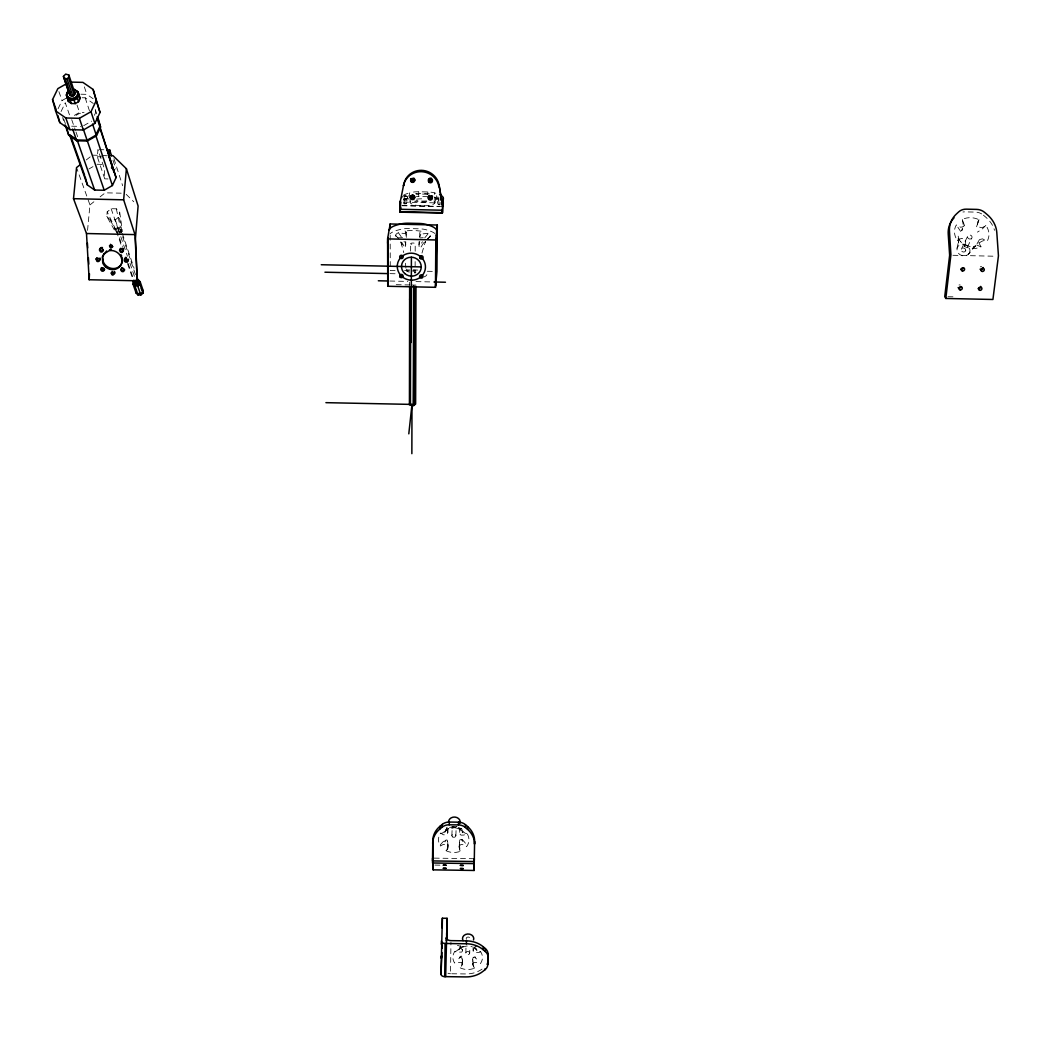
<?xml version="1.0" encoding="UTF-8"?>
<svg xmlns="http://www.w3.org/2000/svg" width="1051" height="1051" viewBox="0 0 1051 1051"><rect width="100%" height="100%" fill="white"/><g stroke="black" fill="none" stroke-linecap="round" stroke-linejoin="round"><path stroke-width="0.75" stroke-dasharray="5 3.75" d="M405.515 199.375L403.571 199.125L406.592 199.125L406.487 203.684L404.162 203.894L403.768 199.217L405.686 199.69L406.973 198.849L403.374 198.692M404.228 200.78L404.215 196.419L407.407 196.13L405.844 195.565L403.742 196.077L407.026 196.301L406.908 200.872L404.228 200.833L406.882 200.925M405.042 231.01L406.645 232.416L406.632 238.17L405.042 231.01A17.341 5.124 0.7 0 1 421.806 231.351L419.861 236.869M459.458 842.377L459.353 844.61M409.548 197.667L409.548 192.924L411.769 192.386A9.761 2.706 0.8 0 1 418.758 191.768L427.81 191.965A9.761 2.706 0.9 0 1 434.602 192.911L436.664 193.555A24.554 6.858 0.8 0 1 437.452 193.804M409.64 285.544L409.654 282.272M410.048 202.278L410.061 197.522M410.639 251.097L410.652 243.648M414.974 273.444L414.987 270.173L413.634 271.066A2.26 0.709 0.6 0 0 415.119 270.449A2.26 0.709 0.6 0 0 413.766 269.765M415.132 266.021L415.145 261.581M415.184 251.189L415.198 243.74A2.273 0.683 0.7 0 0 411.874 243.083A2.273 0.683 0.7 0 0 411.716 244.266A2.273 0.683 0.7 0 0 415.198 243.74M472.884 960.286L472.911 961.652M427.783 196.695L418.732 196.484L418.758 191.768M419.099 246.63L418.968 241.861M427.796 194.33L427.81 191.965M419.704 237.276L419.743 232.718L421.806 231.351M434.589 194.396L434.602 192.911M438.858 199.086A24.528 6.897 0.8 0 0 436.625 198.284L436.664 193.555M440.08 204.774C437.255 206.206 436.572 199.02 438.819 200.439M438.779 201.831L438.806 197.062M435.022 202.344L435.075 197.706M482.002 969.14A23.897 19.496 0.5 0 1 465.908 973.949L450.537 973.738L450.945 942.208M462.414 960.233L462.085 965.146L459.826 967.682A14.806 12.073 0.4 0 0 475.144 967.892L472.976 965.291L472.871 960.548M962.296 219.475L963.228 224.967L961.678 230.878L964.345 225.164L962.296 219.475A17.486 15.161 19.3 0 1 978.993 219.738L975.643 229.394M473.055 950.511L473.121 947.03M469.705 953.112A1.944 1.59 0.4 0 0 466.828 951.707A1.944 1.59 0.4 0 0 466.775 954.439A1.944 1.59 0.4 0 0 469.705 953.112L469.863 946.688M465.829 953.06L466 946.636M446.15 850.64A9.223 7.725 1.7 0 0 446.99 849.431L447.7 847.159L446.99 845.004A2.575 2.155 1.4 0 0 445.913 844.334L443.272 844.4L440.487 846.002A15.253 12.809 1.2 0 1 440.619 833.062L443.364 834.77L446.018 834.914A2.588 2.168 1.5 0 0 447.109 834.271L447.871 832.116L447.214 829.804A9.249 7.777 1.7 0 0 446.399 828.556A15.253 12.809 1.2 0 1 461.205 828.582M458.367 949.355A12.047 7.659 85.9 0 1 455.004 951.51A8.986 7.344 0.7 0 0 456.397 952.088L461.534 952.114A2.509 2.049 0.7 0 0 462.309 951.273L462.611 946.885M462.401 960.404L462.322 961.507M446.058 850.732A15.253 12.809 1.2 0 0 460.863 851.06L460.706 850.745A9.209 7.725 0.7 0 1 459.891 849.628L459.379 843.165M459.261 846.896L460.01 845.201A2.575 2.155 0.9 0 1 461.113 844.557L463.872 844.754L466.644 846.567A15.253 12.809 1.2 0 0 466.867 833.285L464.016 835.033L461.258 835.151A2.588 2.168 0.9 0 1 460.167 834.468L459.563 829.2M459.248 847.329L459.353 844.216M455.871 835.624L456.2 826.533M451.877 835.558L452.232 826.48M447.857 832.563L448.002 829.16L448.948 828.595C445.099 829.449 458.433 826.835 455.03 827.807L456.187 827.952M447.7 847.159L447.805 842.521M447.818 844.203L447.765 845.004M418.955 244.857L419.769 241.283M405.778 241.769L405.568 246.512M472.792 964.306L472.989 963.465A2.496 2.036 0.2 0 1 473.778 962.611L478.901 962.637A8.934 7.265 0.2 0 1 480.307 963.307L480.53 963.452A14.806 12.073 0.4 0 0 480.662 951.707M121.036 229.63L120.891 231.286L119.472 232.402L116.411 231.181L116.569 229.538L117.975 228.395L121.036 229.63L134.081 268.281M119.853 233.414L121.969 231.719L122.179 229.249L119.683 212.131L116.319 208.821L111.143 208.702L107.202 211.842L106.782 216.427L115.268 231.562L115.479 229.105L107.202 211.842M121.969 231.719L119.275 216.703L119.683 212.131M87.548 230.366L89.952 204.906L77.078 169.08M104.758 178.854L97.309 156.757L97.979 149.61L104.443 168.948L104.758 178.854L108.03 178.933M438.162 204.406L440.067 204.091M459.458 832.3L460.167 830.001A9.236 7.777 0.7 0 1 461.021 828.792M403.781 203.618L406.487 203.658M421.99 253.068L425.405 241.52L424.854 242.466L430.266 236.015L428.322 238.209M957.027 248.351L958.657 240.837L958.459 242.742L957.973 235.516L959.169 239.602L958.617 238.341L961.442 242.768M978.993 219.738L977.43 223.968L978.56 226.871L981.739 227.752L986.127 225.794A17.486 15.161 19.3 0 1 987.034 241.402L982.554 238.84L979.506 239.562L978.77 242.492L980.977 246.814A17.486 15.161 19.3 0 1 964.174 246.315L964.634 244.949L963.228 244.436M445.9 830.894L447.792 829.16L446.82 828.043L445.322 831.656L447.056 827.203M460.548 945.808L458.67 949.959M964.647 245.658L965.672 242.137L964.595 239.3L961.507 238.341L957.277 240.337A17.486 15.161 19.3 0 1 956.331 224.927L960.745 227.292L963.662 226.517L964.345 225.164M445.86 830.566L446.36 829.357M406.645 232.416L404.254 233.558L398.408 232.718A17.341 5.124 0.7 0 0 395.977 236.541M94.393 115.295L95.772 112.365L94.958 109.396M58.107 108.713L62.048 100.541L65.871 98.374M61.063 111.537L65.267 102.788L69.931 116.149M961.337 249.232L967.643 236.239M965.593 250.782A2.26 1.971 19.5 0 0 962.992 248.023A2.26 1.971 19.5 0 0 961.81 251.228A2.26 1.971 19.5 0 0 965.593 250.782L971.952 237.802A2.286 1.984 19.4 0 0 969.311 235.017A2.286 1.984 19.4 0 0 968.129 238.249A2.286 1.984 19.4 0 0 971.952 237.802M979.506 239.562C972.083 251.872 982.081 236.869 987.034 241.402M459.208 949.5L460.102 948.606M977.785 221.853L978.77 220.079M473.397 957.619L473.87 957.119A3.258 2.01 -59.4 0 1 474.999 957.461L475.144 957.579M422.463 241.73L421.53 243.149M964.174 246.315L964.949 245.054M421.07 246.972L424.289 241.756M445.663 830.96L445.427 831.38M424.749 237.868L428.296 233.453A17.341 5.124 0.7 0 1 427.455 238.616M403.742 199.151L406.527 199.164L405.607 199.348M969.35 253.081A6.661 5.794 19.5 0 0 963.044 244.121A6.661 5.794 19.5 0 0 958 252.844A6.661 5.794 19.5 0 0 969.35 253.081L975.249 245.895L973.791 247.471M968.391 254.289L970.099 252.122M985.851 225.4L981.857 229.42L977.404 232.113M460.391 948.304L462.374 946.662M454.82 962.847L454.623 963.058A14.806 12.073 0.4 0 1 454.86 951.339M444.31 841.457L444.967 840.8M458.775 958.748L460.023 957.553M974.908 246.262L974.014 247.011L975.591 245.973L971.728 248.023L975.735 246.197L971.177 246.972L964.634 244.949M445.02 831.775L444.402 832.274M115.479 229.105L117.594 227.41L120.379 227.463L122.179 229.249M106.782 216.427L110.145 219.738L115.321 219.856L119.275 216.703M89.952 204.906L95.037 200.872M100.108 196.839L105.192 192.819L122.034 193.2M86.274 159.949L91.148 156.126M475.341 947.148L473.37 949.316L473.213 951.418A2.509 2.049 0.2 0 0 473.962 952.298L479.098 952.403A8.986 7.344 0.2 0 0 480.53 951.772A12.06 8.001 -80.5 0 1 477.101 949.92M460.391 957.264L460.325 957.316A12.625 7.068 -88.2 0 0 460.049 957.645M445.795 840.143L446.925 839.92L447.621 841.181M88.901 168.988L92.987 166.623M83.699 125.673L91.621 121.141M74.332 115.4L79.521 112.444L84.054 112.549M76.079 115.334L79.745 113.245L82.595 113.311M462.387 947.122L466.762 946.005L472.162 946.728M460.929 828.727L460.154 829.108L461.691 830.829M462.703 946.964L463.622 946.583M459.944 829.186L456.042 827.938M957.408 240.534L959.458 240.351L960.561 241.454M428.059 233.309L421.937 233.979L419.743 232.718M397.593 237.881L405.003 237.579M420.058 237.894L423.211 237.71M438.779 199.178L437.702 199.624L438.793 200.11M451.799 827.873L452.784 827.768M459.694 829.252L458.893 828.779M434.247 858.128L472.687 858.693M434.93 865.078L441.473 865.183M395.097 270.554L390.263 270.449L390.184 235.188M406.356 270.803L409.575 270.882M411.191 270.908L416.025 271.013M427.284 271.263L433.721 271.408M390.052 273.641L396.569 273.786M389.803 281.024L407.801 281.418M415.999 281.602L432.368 281.957M396.227 284.663L409.365 284.952M411.007 284.992L415.933 285.097M947.963 296.724L956.068 296.894M71.626 126.186L80.848 126.396M99.438 149.636L103.813 149.741M92.357 155.167L100.279 155.351M101.868 155.39L106.624 155.509M97.309 156.757L106.072 156.954M97.073 164.258L101.829 164.376M403.413 202.134L440.894 202.988M401.994 205.523L442.602 206.456M401.942 205.733L439.318 206.574M952.915 255.288L995.402 256.247M80.914 94.209L86.826 94.354L93.158 98.741M82.123 97.743L85.17 97.809L93.303 103.458M976.773 245.093L980.977 246.814M434.562 197.641L436.625 198.284M404.188 196.34L406.921 196.563L404.11 196.287M960.64 231.391L956.331 224.927M983.408 215.166L985.996 217.386A28.219 24.475 19.3 0 1 994.548 230.314M475.643 948.895L476.944 950.209L476.3 949.211M463.071 832.3L462.414 831.656M474.132 947.227L475.236 948.436M476.537 958.998L475.354 957.763A12.625 7.107 -87.6 0 0 475.17 957.487M476.497 949.802L476.878 950.196M126.173 194.33L133.766 201.753M462.23 840.682L462.926 841.483M462.085 831.288L462.86 832.156L461.244 827.4M395.623 235.24L398.552 238.722M398.408 232.718L401.311 236.935M404.018 241.441L404.504 242.111M401.679 242.177L403.939 245.934M116.503 232.232L110.145 219.738M400.733 241.888L402.086 245.001L400.983 242.282M475.932 948.186L476.379 949.368M63.677 118.908L66.292 126.278M58.909 91.608L62.048 100.541M71.718 119.669L75.475 130.469M76.014 132.006L78.155 138.167M400.93 242.374L403.781 252.621M111.143 208.702L117.594 227.41M116.411 231.181L121.706 246.617M127.526 263.604L132.82 279.041M116.569 229.538L122.376 246.538M128.196 263.538L133.49 279.001M76.999 104.995L79.521 112.444M117.975 228.395L127.46 256.247M129.969 263.249L135.211 278.673M119.827 228.435L135.54 274.85M115.321 219.856L119.472 232.297M85.17 97.809L90.084 112.693M84.369 86.878L86.826 94.354M95.234 109.396L96.679 113.836M113.928 158.662L122.665 185.751M113.022 160.291L115.912 169.211M405.252 241.809L405.791 245.014M62.666 117.502L63.48 120.484M116.319 208.821L120.379 227.463M405.371 263.236L406.212 270.252M462.295 964.161L462.125 963.32A2.496 2.036 0.6 0 0 461.376 962.44L456.252 962.322A8.934 7.265 0.6 0 0 454.82 962.966M462.506 950.459L460.325 946.938A14.806 12.073 0.4 0 1 463.149 945.939M981.66 213.918A11.259 9.735 19.2 0 0 975.381 212.105L965.054 211.868A11.259 9.748 19 0 0 962.939 212M980.347 266.888A1.76 1.577 -33 0 1 981.608 266.442M958.998 285.005A1.747 1.577 -31.6 0 1 960.246 285.031M434.838 233.467A27.996 8.29 0.6 0 0 429.084 230.681L426.745 229.919A11.127 3.271 0.7 0 0 419.034 228.803L408.721 228.566A11.127 3.271 0.6 0 0 400.759 229.341L398.224 229.998A27.983 8.29 0.7 0 0 389.908 234.018M415.92 272.275A6.661 2.076 0.6 0 1 414.291 272.445M409.299 272.117A6.661 2.076 0.6 0 1 408.353 268.833M457.014 826.362A5.82 4.913 1.2 0 1 451.667 826.27M440.303 844.912A10.97 2.693 -55.2 0 1 444.875 840.261M445.059 841.864A13.137 5.623 -71.7 0 1 445.427 841.47M445.519 840.761A9.617 5.268 -85.9 0 1 445.86 840.458M447.476 841.181A6.332 4.467 59.7 0 1 447.608 841.89M448.33 844.859A12.231 9.774 -51.2 0 1 446.911 850.85M446.386 829.528A9.656 1.577 -54.2 0 1 446.084 829.87M445.585 829.896A13.203 4.257 -63.3 0 1 445.23 830.29M444.218 831.683A11.022 6.175 -87.9 0 1 440.605 833.338M466.867 833.614A10.957 6.24 88.8 0 1 463.333 831.617M462.493 832.615A13.913 4.743 70.5 0 1 462.19 832.339M462.663 832.773A10.247 2.102 61.2 0 1 462.322 832.458M460.115 850.916A12.927 10.326 57.3 0 1 459.116 844.531M459.392 842.39A12.835 10.707 -39.6 0 1 459.445 841.996L459.563 841.733A2.811 2.023 -53.1 0 1 460.193 839.526M460.745 839.788A4.519 2.667 -61.8 0 1 461.586 839.985M461.625 839.802A10.26 5.754 -81.6 0 1 461.993 840.038M462.006 839.815A13.873 6.674 84.5 0 1 462.309 840.077M462.033 839.552A10.852 2.168 61.2 0 1 466.802 845.359M450.537 973.738A4.756 2.956 -0.1 0 1 447.962 973.213M466.408 939.318A1.918 1.577 0.5 0 1 468.155 937.045A1.918 1.577 0.5 0 1 469.823 939.371M460.811 946.268A10.589 0.933 19.7 0 1 457.435 945.375M475.775 949.263A11.64 1.866 56 0 1 475.564 949.04M477.364 946.136A10.615 1.379 -16.8 0 1 474.986 946.517M474.54 968.247A10.563 9.472 47.1 0 1 472.727 961.612M472.792 960.286A13.361 12.362 -15.3 0 1 472.805 959.734M472.687 959.655A9.958 8.644 -39.5 0 1 472.753 958.998A4.204 3.298 -51.9 0 1 473.121 957.553M475.538 957.829A12.612 1.366 53.4 0 1 474.973 956.607M459.392 957.369A12.678 0.985 -47.1 0 1 461.271 956.029M460.574 957.5A2.746 1.721 76.6 0 1 461.823 956.791M461.704 957.606A4.401 2.903 61.5 0 1 461.993 958.775M462.098 958.84A9.932 8.263 49.9 0 1 462.164 959.471M462.282 959.589A13.361 12.205 28.3 0 1 462.295 960.128M462.506 961.468A10.615 9.131 -40.3 0 1 460.259 967.958M403.439 195.302A24.554 6.858 0.8 0 1 409.548 192.924M403.439 200.058A24.528 6.897 0.8 0 1 408.708 197.877M416.38 196.511A9.761 2.733 0.8 0 1 418.732 196.484M426.772 201.779A15.213 4.243 0.8 0 1 414.751 201.188M408.524 199.099A15.213 4.243 0.8 0 1 408.589 195.775M415.776 193.752A15.213 4.243 0.8 0 1 430.476 194.133A8.973 2.496 0.9 0 0 429.688 194.448M415.198 201.017A8.947 2.496 0.7 0 1 414.922 201.122M434.759 196.957A12.507 3.495 0.8 0 1 434.904 198.297M426.614 200.925A12.507 3.495 0.8 0 1 416.196 200.491M427.494 194.422A12.507 3.495 0.8 0 0 416.879 194.382A9.025 2.509 0.7 0 0 415.933 193.831M434.812 199.874A7.869 2.207 0.9 0 1 435.429 200.071A15.213 4.243 0.8 0 0 435.889 195.788A7.922 2.194 0.9 0 1 434.917 196.011M433.905 201.017A12.494 3.508 0.8 0 1 422.909 205.838A12.494 3.508 0.8 0 1 410.875 200.912M416.643 199.151A12.494 3.508 0.8 0 1 425.248 198.941M426.851 274.639A14.044 4.388 0.6 0 1 424.039 276.925M404.582 270.541A14.044 4.388 0.6 0 1 417.851 270.12M445.558 831.17L445.099 831.867L445.558 831.17M452.731 836.964A1.997 1.682 1.2 0 0 455.871 835.742A1.997 1.682 1.2 0 0 453.02 834.074A1.997 1.682 1.2 0 0 452.731 836.964"/><path stroke-width="1.5" d="M409.64 287.173L409.43 404.845L413.647 405.594L415.618 404.044L415.999 286.489M410.705 286.976L410.455 404.714L413.279 405.213L414.58 404.175L414.935 286.516M411.204 342.468L411.401 257.219M411.861 453.677L411.979 404.412L325.915 402.664M413.279 405.213L413.595 285.793M413.647 405.594L413.989 286.227M387.609 243.267L387.832 237.552M435.469 287.317L435.823 239.97L437.308 225.032L390.157 223.968L387.596 238.892L387.74 286.266L435.469 287.317L436.94 271.473L437.308 225.032M435.639 285.53L436.638 236.672A27.996 8.29 0.6 0 0 436.27 235.069M432.789 840.708L433.17 869.86L474.119 870.464L474.29 858.72L474.224 861.531L432.5 860.914L432.789 840.708A24.593 20.639 1 0 1 440.146 826.152L442.326 824.365A9.866 8.303 1.4 0 1 449.342 822.04L458.551 822.184A9.866 8.303 1 0 1 465.501 824.72L467.629 826.572A24.607 20.652 1.3 0 1 474.605 841.339L474.119 870.464M400.878 202.317C398.96 215.981 401.219 187.971 399.919 209.28L442.34 210.239L442.366 213.117L443.351 198.521A24.554 6.858 0.8 0 0 439.568 194.632M446.241 940.803L446.281 937.65A4.795 2.903 0 0 0 450.958 940.632L466.46 940.855A23.871 19.444 0.5 0 1 483.302 946.833L485.352 948.58A9.564 7.804 0.1 0 1 488.032 954.137L487.835 964.345A9.564 7.777 0.1 0 1 484.931 969.797L482.803 971.479A23.95 19.522 0.5 0 1 465.829 976.918L444.718 976.629A3.81 2.378 -0.2 0 1 441 974.198L442.353 918.232L447.069 918.298L446.82 939.594M442.248 928.059L442.353 918.232M444.718 976.629L445.085 943.483A3.836 2.338 -0.1 0 1 441.341 941.079M445.663 976.642L447.069 918.298M487.835 964.345L488.032 954.137M435.784 244.344L435.955 238.63M484.931 969.797L484.945 968.877M488.006 957.08A9.577 7.817 0.1 0 0 485.312 951.51L485.352 948.58M485.312 951.51L483.263 949.776L483.302 946.833M474.29 858.72L474.185 863.607L432.526 862.976L432.644 858.102L433.17 869.86M441.525 943.548C441.683 939.095 441.433 947.634 441.578 943.509M441.84 948.291L441.893 946.833M474.605 841.339L474.54 844.124A24.659 20.678 1.3 0 0 467.55 829.344L465.422 827.479A9.893 8.316 1 0 0 458.459 824.93L449.224 824.799A9.893 8.316 1.4 0 0 442.195 827.124L440.001 828.911A24.646 20.678 1 0 0 432.631 843.493M441.88 947.135L441.893 945.466L441.827 948.37M483.263 949.776A23.923 19.47 0.5 0 0 466.381 943.772L466.46 940.855M467.55 829.344L467.629 826.572M465.422 827.479L465.501 824.72M458.459 824.93L458.551 822.184M128.55 259.255L127.775 260.898A1.892 1.721 30 0 1 125.844 260.845L125.319 260.398A1.892 1.721 30 0 1 125.03 258.559L125.397 258.034M449.224 824.799L449.342 822.04M441 974.198L441.945 952.534M442.195 827.124L442.326 824.365M440.001 828.911L440.146 826.152M108.214 155.535L112.956 155.653L126.396 168.738L123.65 199.821L134.988 234.609L137.247 280.788L89.177 279.737L86.497 233.519L73.504 198.678L76.539 167.582L80.191 164.718M134.292 284.571L133.254 281.576L133.043 284.125L136.131 293.098L137.983 294.937L140.808 295.003L142.962 293.242L143.172 290.707L140.151 281.721L138.285 279.868L139.297 282.864M137.221 277.543L138.653 283.77L135.553 284.808L134.41 283.678L134.541 282.088M136.131 293.098L136.341 290.562M142.962 293.242L139.941 284.269L140.151 281.721M109.133 155.601L109.646 149.873L106.729 149.807M443.351 198.521L442.589 206.627L439.134 185.396A17.972 17.394 18.6 0 0 403.768 184.595M400.142 202.055L400.155 211.724L442.432 212.683L442.524 203.027L442.392 204.433L439.134 185.396M388.187 240.981L388.029 284.493M408.8 433.853L411.979 404.412M442.366 213.064L400.037 212.157L400.891 207.034M431.816 197.956L431.948 196.839M431.935 180.706L432.053 179.616M428.9 196.773L428.348 198.022M428.874 180.627L428.519 179.393A2.036 1.971 18.3 0 0 432.486 180.063M945.821 298.458L950.919 254.736L949.46 231.404A28.298 24.515 19.5 0 1 956.41 213.997L958.696 211.882A11.285 9.761 18.9 0 1 966.329 209.162L976.681 209.399A11.285 9.761 19.2 0 1 984.734 212.473L987.323 214.693A28.285 24.528 19.2 0 1 996.795 232.481L998.45 255.787L992.919 299.482L945.821 298.458L944.731 296.658L949.644 255.222L948.225 234.071A28.219 24.462 19.5 0 1 954.019 217.833M409.627 299.535L411.243 286.844M411.243 196.366L410.613 197.614M411.125 180.22L411.283 179.13M387.74 286.266L388.239 283.113M399.919 203.46L403.689 184.569L403.466 185.948A18.012 17.433 18.5 0 1 438.911 186.776M122.428 260.832L122.113 262.33A9.971 9.078 30.4 0 1 119.696 266.179A10.339 9.406 30.4 0 1 115.557 268.294A10.195 9.262 30.4 0 1 110.683 268.189A10.339 9.406 30.4 0 1 106.269 265.877A9.971 9.078 30.4 0 1 103.353 261.922L102.656 257.272L103.523 254.342M96.666 257.915L97.493 260.228A1.892 1.721 30.7 0 0 99.438 260.267L99.911 259.833A1.892 1.721 30.7 0 0 99.963 258.007M101.435 267.585L102.262 269.871A1.879 1.708 30.1 0 0 104.207 269.91L104.68 269.49M116.07 177.593L99.595 127.066L95.733 135.277L87.141 140.203L77.13 139.967L69.524 134.659L87.378 184.937L94.643 190.047L104.22 190.257L112.404 185.515L116.07 177.593L97.296 118.75M65.044 124.872L68.696 135.132L76.749 140.781L87.364 141.031L96.469 135.789L100.568 127.092L98.124 118.29M66.87 83.515L57.858 88.626L52.55 99.595L55.572 110.828L65.832 117.988L79.377 118.316L90.99 111.682L96.232 100.646L93.132 89.466L82.898 82.385L70.942 82.096M55.572 110.828L59.802 122.586L69.957 129.68L83.357 129.996L94.853 123.414L100.029 112.457L93.132 89.466M67.868 91.687L66.344 94.866L68.381 101.448L71.337 103.51L75.225 103.602L78.575 101.697L80.099 98.518L78.089 91.936L75.12 89.887M66.344 94.866L67.225 98.111L70.181 100.173L74.096 100.265L77.446 98.36L78.97 95.168L78.089 91.936M75.12 93.789L68.88 75.068L65.701 74.082L63.428 76.421L69.734 95.129L72.874 96.127L75.12 93.789L74.713 92.304M76.434 96.653L77.774 93.854L78.208 95.142L76.868 97.94L73.925 99.622L70.483 99.543L67.435 96.429L70.049 98.255L73.478 98.334L76.434 96.653L76.868 97.94M67.881 97.73L66.66 93.592L68.013 90.793M69.734 95.129L70.023 92.199M63.835 77.932L67.028 78.93L69.3 76.565L68.88 75.068M137.247 280.788L135.448 238.249L138.101 205.996L126.396 168.738M89.177 279.737L89.466 273.812M110.46 244.318L110.605 246.551L112.93 246.604M112.168 271.434C109.974 274.705 117.042 274.745 114.48 271.486M443.312 868.271L446.255 868.362L443.325 868.349M446.044 865.249L443.102 865.183L446.058 865.183M121.837 267.506L121.404 269.292L122.271 270.304A1.879 1.708 29.5 0 0 124.202 270.343L124.675 269.923M141.99 292.572L140.795 294.201L138.456 293.531L140.571 293.584M103.734 254.066L108.936 250.808A10.208 9.275 30.3 0 1 113.823 250.887C119.105 252.201 123.177 257.955 121.548 263.381A9.998 9.091 30.3 0 1 119.118 267.217A10.352 9.406 30.3 0 1 114.966 269.345A10.208 9.275 30.3 0 1 110.105 269.24M103.445 250.322L102.972 250.742A1.892 1.721 31.2 0 1 101.027 250.703L100.042 249.021A1.892 1.721 36.8 0 1 101.119 247.563M123.532 250.769L123.059 251.189A1.892 1.721 30.7 0 1 121.115 251.15L120.142 249.468A1.879 1.721 36.4 0 1 120.668 248.338M133.043 284.125L134.909 285.977L137.76 286.043L139.941 284.269M106.611 250.966L102.354 256.799L102.748 262.96A9.998 9.091 30.3 0 0 105.678 266.928M440.96 197.549L441.67 196.879L440.921 196.458M440.947 200.005L440.934 199.335M414.633 179.09L414.672 180.444M414.633 196.314L414.62 197.706M445.085 943.483L466.381 943.772M321.264 264.734L421.241 266.915M324.943 272.209L388.423 273.615M378.334 280.775L388.161 280.998M433.997 281.983L445.466 282.233M73.504 198.678L123.65 199.821M387.596 238.892L435.823 239.97M86.497 233.519L134.988 234.609M101.789 247.458L102.459 247.589M77.432 92.304L74.385 89.217L74.831 90.504M111.432 167.871L113.85 169.566M137.628 281.037L138.785 282.18M141.32 288.867L143.172 290.707M120.996 254.736L121.745 256.181M52.55 99.595L56.268 109.948M70.522 135.5L84.645 175.346M65.832 117.988L69.957 129.68M72.65 129.102L76.749 140.781M77.13 139.967L94.643 190.047M66.66 93.592L67.106 94.879M122.231 248.167L123.295 251.255M125.411 257.429L126.475 260.517M133.346 280.591L134.41 283.678M134.909 285.977L137.983 294.937M70.049 98.255L70.483 99.543M70.181 100.173L71.337 103.51M83.384 129.352L104.22 190.257M79.377 118.316L83.357 129.996M65.201 78.891L71.087 96.088M126.081 257.364L127.644 261.66M133.976 280.17L135.553 284.808M63.428 76.421L69.327 93.644M137.76 286.043L140.808 295.003M67.028 78.93L72.874 96.127M73.478 98.334L73.925 99.622M135.737 280.21L137.313 284.834M74.096 100.265L75.225 103.602M137.077 279.132L138.653 283.77M68.591 78.037L74.411 95.247M77.446 98.36L78.575 101.697M78.97 95.168L80.099 98.518M95.733 135.277L112.404 185.515M92.58 124.071L96.469 135.789M90.99 111.682L94.853 123.414M109.002 157.019L113.81 171.76M97.218 116.779L100.568 127.092M109.646 149.873L111.577 155.824M96.232 100.646L100.029 112.457M76.999 91.017L78.208 95.142M67.5 98.216L68.381 101.448M85.184 176.87L87.378 184.937M66.292 126.278L68.696 135.132M57.923 115.61L59.802 122.586M122.244 257.705L122.468 259.282M400.011 212L399.919 209.28M87.391 243.044L87.719 247.905M88.376 257.626L88.809 264.103M390.157 223.968L390.171 228.776M983.053 267.506A1.76 1.577 -33 0 1 980.058 269.201M980.675 286.397A1.747 1.577 -32 0 1 978.218 288.447M961.139 286.568A1.747 1.577 -31.6 0 1 958.105 287.646M963.439 267.677A1.76 1.59 -32.7 0 1 960.929 269.148M389.093 230.195A28.022 8.224 0.7 0 1 398.224 224.638L400.759 223.981A11.141 3.245 0.7 0 1 408.734 223.219L419.06 223.456A11.141 3.245 0.7 0 1 426.772 224.572L429.123 225.334A28.022 8.224 0.6 0 1 436.69 231.273M448.593 822.316A5.82 4.913 1.2 0 1 455.004 817.074A5.82 4.913 1.2 0 1 459.97 823.393M487.874 961.389A9.538 7.777 0.1 0 1 487.086 964.358M463.071 940.671A5.649 4.638 0.5 0 1 467.642 933.997A5.649 4.638 0.5 0 1 473.541 939.962M442.445 201.266A24.528 6.897 0.8 0 1 443.312 203.277M401.64 197.562A24.554 6.858 0.8 0 1 402.06 196.576M414.225 196.011A1.524 1.471 18.8 0 1 412.82 197.89A1.524 1.471 18.8 0 1 411.283 196.051M411.716 195.315A1.524 1.471 18.8 0 1 412.386 194.96M413.056 194.96A1.524 1.471 18.8 0 1 413.569 195.158M414.62 197.141A2.023 1.957 18.8 0 1 410.77 196.077M431.698 196.025A1.524 1.471 16.3 0 1 431.449 197.93A1.524 1.471 16.3 0 1 429.465 197.956A1.524 1.471 16.3 0 1 429.097 196.051M432.329 196.011A2.023 1.957 16.3 0 1 430.503 198.639A2.023 1.957 16.3 0 1 428.506 196.064M432 179.182A1.537 1.485 18.3 0 1 430.568 181.074A1.537 1.485 18.3 0 1 429.044 179.222M429.32 178.644A1.537 1.485 18.3 0 1 430.043 178.158M430.923 178.144A1.537 1.485 18.3 0 1 431.422 178.381M413.871 178.118A1.537 1.485 20.9 0 1 413.463 180.536A1.537 1.485 20.9 0 1 411.283 179.248M414.593 180.049A2.036 1.971 20.9 0 1 410.81 179.13M410.35 196.642A12.507 3.495 0.8 0 1 410.928 196.13M109.527 249.757A10.195 9.262 30.4 0 1 111.13 249.534M109.921 269.24A10.352 9.406 30.3 0 1 105.494 266.915M123.164 248.391A1.879 1.747 28.7 0 1 123.598 248.916M441.381 958.276L441.446 955.727L441.381 958.184M446.701 934.484L446.767 931.948L446.701 934.484M103.129 250.125L102.367 251.78A1.905 1.721 31.2 0 1 100.423 251.728L99.438 250.046A1.892 1.721 36.7 0 1 100.515 248.588L101.855 248.614A1.892 1.747 29.2 0 1 103.129 250.125M104.364 269.319L103.602 270.961A1.892 1.708 30 0 1 101.658 270.922C98.558 268.911 103.694 265.877 104.364 269.319M123.243 250.572L122.481 252.227A1.892 1.721 30.7 0 1 120.537 252.174L119.564 250.493A1.892 1.721 36.4 0 1 120.655 249.034L121.982 249.061A1.892 1.747 28.7 0 1 123.243 250.572M124.399 269.765L123.637 271.394A1.879 1.721 29.5 0 1 121.693 271.355C118.605 269.345 123.742 266.31 124.399 269.765M127.986 260.293L127.224 261.935A1.892 1.721 30 0 1 125.279 261.896L124.754 261.436A1.892 1.721 30 0 1 124.452 259.597L126.054 258.638L127.986 260.293M109.54 245.842C111.104 252.122 114.782 242.308 109.54 245.842M111.248 272.997C112.746 279.211 116.503 269.555 111.248 272.997M96.048 258.953L96.889 261.265A1.892 1.721 30.7 0 0 98.833 261.305L99.293 260.871A1.892 1.721 30.7 0 0 99.359 259.045L97.638 258.007L96.048 258.953M460.364 865.367L463.307 865.485L460.364 865.367M460.43 868.494L463.36 868.612L460.469 868.481M982.146 271.434A1.76 1.59 -32.9 0 0 984.248 269.24A1.76 1.59 -32.9 0 0 981.398 268.767A1.76 1.59 -32.9 0 0 982.146 271.434M979.755 290.339A1.76 1.577 -31.9 0 0 981.857 288.171A1.76 1.577 -31.9 0 0 979.007 287.698A1.76 1.577 -31.9 0 0 979.755 290.339M960.141 289.905A1.747 1.577 -31.5 0 0 962.23 287.738A1.747 1.577 -31.5 0 0 959.379 287.265A1.747 1.577 -31.5 0 0 960.141 289.905M962.44 270.987A1.76 1.59 -32.6 0 0 964.542 268.806A1.76 1.59 -32.6 0 0 961.678 268.333A1.76 1.59 -32.6 0 0 962.44 270.987M420.019 258.349A1.721 1.655 12.5 0 0 422.975 258.034A1.721 1.655 12.5 0 0 421.162 255.721A1.721 1.655 12.5 0 0 420.019 258.349M419.94 277.438A1.721 1.642 11.4 0 0 422.883 277.122A1.721 1.642 11.4 0 0 421.083 274.837A1.721 1.642 11.4 0 0 419.94 277.438M400.05 277.004A1.721 1.642 13.6 0 0 402.993 276.689A1.721 1.642 13.6 0 0 401.18 274.403A1.721 1.642 13.6 0 0 400.05 277.004M400.037 257.902A1.734 1.655 14.8 0 0 403.006 257.587A1.734 1.655 14.8 0 0 401.18 255.275A1.734 1.655 14.8 0 0 400.037 257.902M401.837 276.439A14.136 13.479 13.1 0 0 425.13 269.884A14.136 13.479 13.1 0 0 407.144 253.698A14.136 13.479 13.1 0 0 401.837 276.439M404.714 273.523A9.893 9.433 13.1 0 0 421.017 268.925A9.893 9.433 13.1 0 0 408.405 257.6A9.893 9.433 13.1 0 0 404.714 273.523M411.427 198.429A1.537 1.485 18.7 0 0 414.028 198.087A1.537 1.485 18.7 0 0 412.373 196.051A1.537 1.485 18.7 0 0 411.427 198.429M429.176 198.915A1.524 1.485 16.2 0 0 431.751 198.389A1.524 1.485 16.2 0 0 429.951 196.471A1.524 1.485 16.2 0 0 429.176 198.915M429.202 181.573A1.537 1.485 18.2 0 0 431.83 181.232A1.537 1.485 18.2 0 0 430.174 179.182A1.537 1.485 18.2 0 0 429.202 181.573M411.466 181.166A1.537 1.485 20.8 0 0 414.081 180.825A1.537 1.485 20.8 0 0 412.412 178.775A1.537 1.485 20.8 0 0 411.466 181.166M428.795 182.02A2.036 1.984 18.2 0 0 432.276 181.56A2.036 1.984 18.2 0 0 430.082 178.828A2.036 1.984 18.2 0 0 428.795 182.02M411.046 181.6A2.036 1.984 20.8 0 0 414.528 181.14A2.036 1.984 20.8 0 0 412.32 178.42A2.036 1.984 20.8 0 0 411.046 181.6M411.02 198.862A2.036 1.957 18.7 0 0 414.475 198.403A2.036 1.957 18.7 0 0 412.281 195.709A2.036 1.957 18.7 0 0 411.02 198.862M428.795 199.375A2.036 1.971 16.2 0 0 432.211 198.678A2.036 1.971 16.2 0 0 429.82 196.13A2.036 1.971 16.2 0 0 428.795 199.375"/></g></svg>
